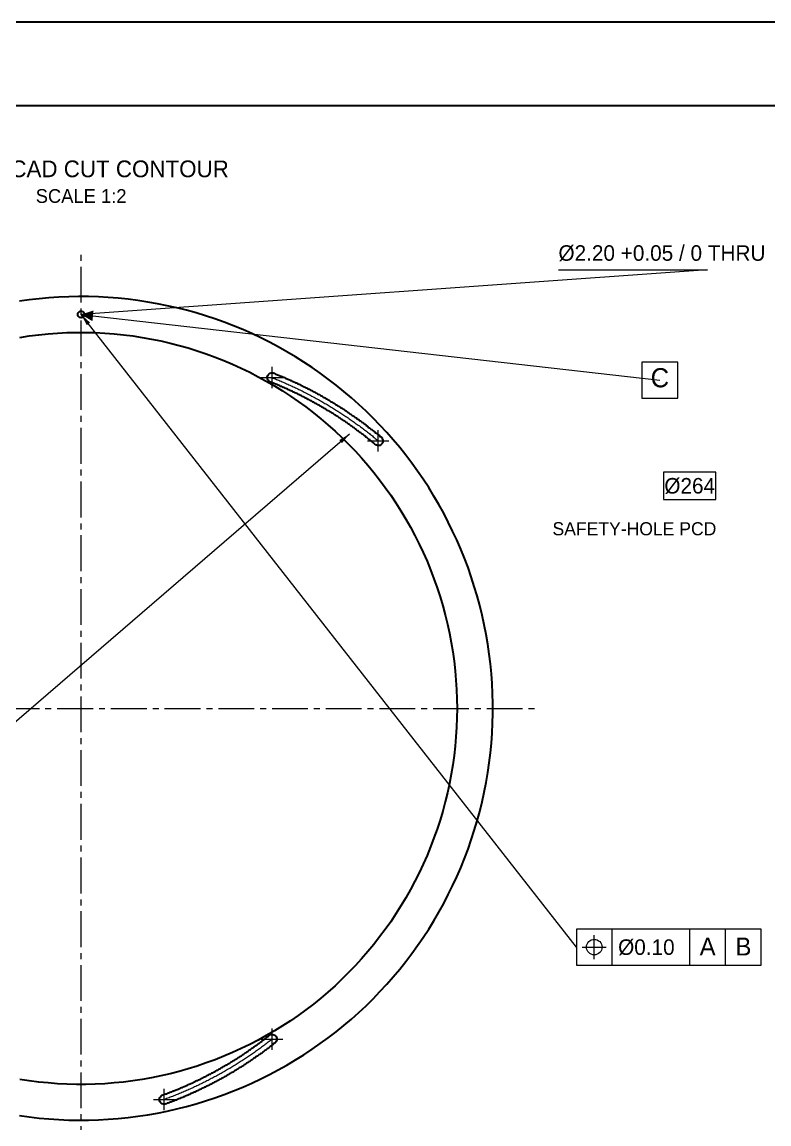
# Model space of a CAD drawing. Header units: millimetres. Extents: x 7 to 445, y 7 to 290.
# Drawn here: x 125.1 to 250.3, y 105.4 to 290 of the extents above; entities that cross this region are included whole.
import ezdxf
from ezdxf.enums import TextEntityAlignment as Align

# ---------------------------------------------------------------- set-up
doc = ezdxf.new("R2010")
doc.units = ezdxf.units.MM
doc.linetypes.add('CENTER_STD', pattern=[9, 6, -1, 1, -1])
doc.linetypes.add('DASHED_STD', pattern=[3, 2, -1])
for name, color, linetype, lineweight in [('BORDER', 7, 'Continuous', 30), ('CENTER', 7, 'CENTER_STD', 13), ('DIM', 7, 'Continuous', 15), ('GDT', 7, 'Continuous', 20), ('HIDDEN', 7, 'DASHED_STD', 13), ('NOTES', 7, 'Continuous', 18), ('VISIBLE', 7, 'Continuous', 30)]:
    doc.layers.add(name, color=color, linetype=linetype, lineweight=lineweight)

msp = doc.modelspace()

# ---------------------------------------------------------------- linework, layer by layer
at = {"layer": 'BORDER'}
msp.add_line((7, 276), (413, 276), dxfattribs=at)
msp.add_lwpolyline([(7, 7), (413, 7), (413, 290), (7, 290)], close=True, dxfattribs=at)
at = {"layer": 'CENTER'}
for p, q in [((135, 99), (135, 251)), ((167, 228.63), (167, 232.23)), ((165.2, 230.43), (168.8, 230.43)), ((184.79, 218.03), (184.79, 221.63)), ((182.99, 219.83), (186.59, 219.83)), ((59, 175), (211, 175)), ((167, 117.77), (167, 121.37)), ((165.2, 119.57), (168.8, 119.57)), ((148.93, 107.66), (148.93, 111.26)), ((147.13, 109.46), (150.73, 109.46))]:
    msp.add_line(p, q, dxfattribs=at)
for points in [[(167, 230.43), (167.19, 230.35), (167.38, 230.28), (167.57, 230.2), (167.76, 230.12), (167.94, 230.04), (168.13, 229.97), (168.32, 229.89), (168.51, 229.81), (168.7, 229.73), (168.88, 229.65), (169.07, 229.57), (169.26, 229.48), (169.44, 229.4), (169.63, 229.32), (169.82, 229.24), (170, 229.15), (170.19, 229.07), (170.38, 228.98), (170.56, 228.89), (170.75, 228.81), (170.93, 228.72), (171.12, 228.63), (171.31, 228.54), (171.49, 228.45), (171.67, 228.36), (171.86, 228.27), (172.04, 228.18), (172.23, 228.09), (172.41, 228), (172.6, 227.9), (172.78, 227.81), (172.96, 227.71), (173.15, 227.62), (173.33, 227.52), (173.51, 227.43), (173.69, 227.33), (173.87, 227.23), (174.06, 227.13), (174.24, 227.03), (174.42, 226.93), (174.6, 226.83), (174.78, 226.73), (174.96, 226.63), (175.14, 226.53), (175.32, 226.43), (175.5, 226.32), (175.68, 226.22), (175.86, 226.11), (176.04, 226.01), (176.22, 225.9), (176.4, 225.8), (176.58, 225.69), (176.76, 225.58), (176.93, 225.47), (177.11, 225.36), (177.29, 225.25), (177.47, 225.14), (177.64, 225.03), (177.82, 224.92), (178, 224.81), (178.17, 224.7), (178.35, 224.58), (178.52, 224.47), (178.7, 224.36), (178.87, 224.24), (179.05, 224.13), (179.22, 224.01), (179.39, 223.89), (179.57, 223.77), (179.74, 223.66), (179.91, 223.54), (180.09, 223.42), (180.26, 223.3), (180.43, 223.18), (180.6, 223.06), (180.77, 222.93), (180.95, 222.81), (181.12, 222.69), (181.29, 222.57), (181.46, 222.44), (181.63, 222.32), (181.8, 222.19), (181.97, 222.06), (182.14, 221.94), (182.3, 221.81), (182.47, 221.68), (182.64, 221.55), (182.81, 221.43), (182.97, 221.3), (183.14, 221.17), (183.31, 221.04), (183.47, 220.9), (183.64, 220.77), (183.81, 220.64), (183.97, 220.51), (184.14, 220.37), (184.3, 220.24), (184.46, 220.1), (184.63, 219.97), (184.79, 219.83)], [(167, 119.57), (166.84, 119.45), (166.68, 119.32), (166.52, 119.2), (166.36, 119.07), (166.2, 118.95), (166.04, 118.82), (165.87, 118.7), (165.71, 118.58), (165.55, 118.45), (165.39, 118.33), (165.22, 118.21), (165.06, 118.09), (164.89, 117.97), (164.73, 117.85), (164.56, 117.73), (164.39, 117.61), (164.23, 117.49), (164.06, 117.37), (163.89, 117.25), (163.72, 117.14), (163.55, 117.02), (163.39, 116.9), (163.22, 116.79), (163.05, 116.67), (162.88, 116.56), (162.7, 116.44), (162.53, 116.33), (162.36, 116.22), (162.19, 116.1), (162.02, 115.99), (161.84, 115.88), (161.67, 115.77), (161.5, 115.66), (161.32, 115.55), (161.15, 115.44), (160.97, 115.33), (160.8, 115.22), (160.62, 115.11), (160.44, 115), (160.27, 114.89), (160.09, 114.79), (159.91, 114.68), (159.73, 114.58), (159.55, 114.47), (159.37, 114.37), (159.2, 114.26), (159.02, 114.16), (158.83, 114.06), (158.65, 113.95), (158.47, 113.85), (158.29, 113.75), (158.11, 113.65), (157.93, 113.55), (157.74, 113.45), (157.56, 113.35), (157.38, 113.25), (157.19, 113.15), (157.01, 113.05), (156.82, 112.96), (156.64, 112.86), (156.45, 112.76), (156.27, 112.67), (156.08, 112.57), (155.89, 112.48), (155.71, 112.39), (155.52, 112.29), (155.33, 112.2), (155.14, 112.11), (154.96, 112.02), (154.77, 111.92), (154.58, 111.83), (154.39, 111.74), (154.2, 111.66), (154.01, 111.57), (153.82, 111.48), (153.62, 111.39), (153.43, 111.3), (153.24, 111.22), (153.05, 111.13), (152.86, 111.05), (152.66, 110.96), (152.47, 110.88), (152.28, 110.79), (152.08, 110.71), (151.89, 110.63), (151.69, 110.55), (151.5, 110.47), (151.3, 110.38), (151.11, 110.3), (150.91, 110.23), (150.71, 110.15), (150.52, 110.07), (150.32, 109.99), (150.12, 109.91), (149.92, 109.84), (149.73, 109.76), (149.53, 109.69), (149.33, 109.61), (149.13, 109.54), (148.93, 109.46)]]:
    msp.add_lwpolyline(points, dxfattribs=at)
at = {"layer": 'DIM'}
for p, q in [((240, 248.5), (135, 241)), ((215, 248.5), (240, 248.5)), ((40, 100.5), (180, 221))]:
    msp.add_line(p, q, dxfattribs=at)
msp.add_lwpolyline([(232.62, 210), (241.38, 210), (241.38, 214.6), (232.62, 214.6)], close=True, dxfattribs=at)
for points in [[(135, 241), (136.97, 241.49), (137.02, 240.79)], [(135, 241), (136.51, 239.64), (135.96, 239.21)], [(180, 221), (178.71, 219.43), (178.26, 219.96)]]:
    msp.add_solid(points, dxfattribs=at)
at = {"layer": 'GDT'}
for p, q in [((218, 135), (135, 241)), ((136.99, 240.77), (232, 230)), ((221, 133), (221, 137)), ((224, 132), (224, 138)), ((237, 132), (237, 138)), ((243, 132), (243, 138)), ((219, 135), (223, 135))]:
    msp.add_line(p, q, dxfattribs=at)
for points in [[(229, 227), (235, 227), (235, 233), (229, 233)], [(218, 132), (249, 132), (249, 138), (218, 138)]]:
    msp.add_lwpolyline(points, close=True, dxfattribs=at)
msp.add_circle((221, 135), 1.3, dxfattribs=at)
msp.add_solid([(135, 241), (137.09, 241.67), (136.89, 239.88)], dxfattribs=at)
at = {"layer": 'HIDDEN'}
for points in [[(124.66, 243.22), (126.3, 243.45), (127.95, 243.64), (129.61, 243.79), (131.26, 243.9), (132.92, 243.97), (134.58, 244), (136.25, 243.99), (137.91, 243.94), (139.56, 243.85), (141.22, 243.72), (142.87, 243.55), (144.52, 243.34), (146.16, 243.09), (147.8, 242.8), (149.43, 242.47), (151.05, 242.11), (152.66, 241.7), (154.26, 241.26), (155.85, 240.78), (157.42, 240.25), (158.99, 239.7), (160.54, 239.1), (162.08, 238.47), (163.59, 237.8), (165.1, 237.09), (166.58, 236.35), (168.05, 235.57), (169.5, 234.76), (170.93, 233.91), (172.34, 233.03), (173.72, 232.11), (175.09, 231.16), (176.43, 230.18), (177.74, 229.17), (179.03, 228.12), (180.3, 227.05), (181.54, 225.94), (182.75, 224.81), (183.94, 223.64), (185.09, 222.45), (186.22, 221.23), (187.32, 219.99), (188.39, 218.71), (189.42, 217.42), (190.43, 216.09), (191.4, 214.75), (192.34, 213.38), (193.25, 211.99), (194.12, 210.57), (194.96, 209.14), (195.77, 207.69), (196.54, 206.21), (197.27, 204.72), (197.97, 203.22), (198.63, 201.69), (199.25, 200.15), (199.84, 198.6), (200.39, 197.03), (200.9, 195.45), (201.37, 193.86), (201.81, 192.26), (202.2, 190.64), (202.56, 189.02), (202.88, 187.39), (203.16, 185.75), (203.4, 184.11), (203.6, 182.46), (203.76, 180.81), (203.88, 179.15), (203.96, 177.49), (204, 175.83), (204, 174.17), (203.96, 172.51), (203.88, 170.85), (203.76, 169.19), (203.6, 167.54), (203.4, 165.89), (203.16, 164.25), (202.88, 162.61), (202.56, 160.98), (202.2, 159.36), (201.81, 157.74), (201.37, 156.14), (200.9, 154.55), (200.39, 152.97), (199.84, 151.4), (199.25, 149.85), (198.63, 148.31), (197.97, 146.78), (197.27, 145.28), (196.54, 143.79), (195.77, 142.31), (194.96, 140.86), (194.12, 139.43), (193.25, 138.01), (192.34, 136.62), (191.4, 135.25), (190.43, 133.91), (189.42, 132.58), (188.39, 131.29), (187.32, 130.01), (186.22, 128.77), (185.09, 127.55), (183.94, 126.36), (182.75, 125.19), (181.54, 124.06), (180.3, 122.95), (179.03, 121.88), (177.74, 120.83), (176.43, 119.82), (175.09, 118.84), (173.72, 117.89), (172.34, 116.97), (170.93, 116.09), (169.5, 115.24), (168.05, 114.43), (166.58, 113.65), (165.1, 112.91), (163.59, 112.2), (162.08, 111.53), (160.54, 110.9), (158.99, 110.3), (157.42, 109.75), (155.85, 109.22), (154.26, 108.74), (152.66, 108.3), (151.05, 107.89), (149.43, 107.53), (147.8, 107.2), (146.16, 106.91), (144.52, 106.66), (142.87, 106.45), (141.22, 106.28), (139.56, 106.15), (137.91, 106.06), (136.25, 106.01), (134.58, 106), (132.92, 106.03), (131.26, 106.1), (129.61, 106.21), (127.95, 106.36), (126.3, 106.55), (124.66, 106.78)], [(134.45, 241), (134.47, 240.86), (134.52, 240.72), (134.61, 240.61), (134.72, 240.52), (134.86, 240.47), (135, 240.45), (135.14, 240.47), (135.28, 240.52), (135.39, 240.61), (135.48, 240.72), (135.53, 240.86), (135.55, 241), (135.53, 241.14), (135.48, 241.28), (135.39, 241.39), (135.28, 241.48), (135.14, 241.53), (135, 241.55), (134.86, 241.53), (134.72, 241.48), (134.61, 241.39), (134.52, 241.28), (134.47, 241.14), (134.45, 241)], [(124.75, 112.84), (126.32, 112.6), (127.89, 112.4), (129.47, 112.24), (131.04, 112.12), (132.63, 112.04), (134.21, 112), (135.79, 112), (137.37, 112.04), (138.96, 112.12), (140.53, 112.24), (142.11, 112.4), (143.68, 112.6), (145.25, 112.84), (146.81, 113.12), (148.36, 113.43), (149.9, 113.79), (151.43, 114.18), (152.96, 114.61), (154.47, 115.08), (155.97, 115.59), (157.45, 116.14), (158.93, 116.72), (160.38, 117.34), (161.82, 118), (163.25, 118.69), (164.65, 119.42), (166.04, 120.18), (167.41, 120.98), (168.76, 121.81), (170.08, 122.67), (171.39, 123.57), (172.67, 124.5), (173.93, 125.46), (175.16, 126.46), (176.36, 127.48), (177.55, 128.54), (178.7, 129.62), (179.83, 130.73), (180.93, 131.87), (181.99, 133.04), (183.03, 134.24), (184.04, 135.46), (185.02, 136.7), (185.97, 137.97), (186.88, 139.26), (187.76, 140.58), (188.61, 141.91), (189.43, 143.27), (190.21, 144.65), (190.95, 146.05), (191.66, 147.46), (192.34, 148.89), (192.97, 150.34), (193.58, 151.81), (194.14, 153.29), (194.67, 154.78), (195.16, 156.29), (195.61, 157.8), (196.02, 159.33), (196.4, 160.87), (196.73, 162.42), (197.03, 163.97), (197.29, 165.54), (197.5, 167.1), (197.68, 168.68), (197.82, 170.25), (197.92, 171.83), (197.98, 173.42), (198, 175), (197.98, 176.58), (197.92, 178.17), (197.82, 179.75), (197.68, 181.32), (197.5, 182.9), (197.29, 184.46), (197.03, 186.03), (196.73, 187.58), (196.4, 189.13), (196.02, 190.67), (195.61, 192.2), (195.16, 193.71), (194.67, 195.22), (194.14, 196.71), (193.58, 198.19), (192.97, 199.66), (192.34, 201.11), (191.66, 202.54), (190.95, 203.95), (190.21, 205.35), (189.43, 206.73), (188.61, 208.09), (187.76, 209.42), (186.88, 210.74), (185.97, 212.03), (185.02, 213.3), (184.04, 214.54), (183.03, 215.76), (181.99, 216.96), (180.93, 218.13), (179.83, 219.27), (178.7, 220.38), (177.55, 221.46), (176.36, 222.52), (175.16, 223.54), (173.93, 224.54), (172.67, 225.5), (171.39, 226.43), (170.08, 227.33), (168.76, 228.19), (167.41, 229.02), (166.04, 229.82), (164.65, 230.58), (163.25, 231.31), (161.82, 232), (160.38, 232.66), (158.93, 233.28), (157.45, 233.86), (155.97, 234.41), (154.47, 234.92), (152.96, 235.39), (151.43, 235.82), (149.9, 236.21), (148.36, 236.57), (146.81, 236.88), (145.25, 237.16), (143.68, 237.4), (142.11, 237.6), (140.53, 237.76), (138.96, 237.88), (137.37, 237.96), (135.79, 238), (134.21, 238), (132.63, 237.96), (131.04, 237.88), (129.47, 237.76), (127.89, 237.6), (126.32, 237.4), (124.75, 237.16)], [(167.5, 231.05), (167.35, 231.14), (167.19, 231.2), (167.01, 231.23), (166.84, 231.21), (166.67, 231.15), (166.52, 231.07), (166.39, 230.95), (166.29, 230.8), (166.23, 230.64), (166.2, 230.47), (166.21, 230.29), (166.26, 230.12), (166.34, 229.97), (166.46, 229.84), (166.6, 229.73), (166.76, 229.66), (166.93, 229.63)], [(167.93, 230.88), (167.8, 230.96), (167.65, 231.02), (167.5, 231.05)], [(168.37, 230.7), (168.23, 230.79), (168.09, 230.85), (167.93, 230.88)], [(166.93, 229.63), (167.06, 229.54), (167.2, 229.49), (167.36, 229.46)], [(167.36, 229.46), (167.48, 229.37), (167.63, 229.31), (167.78, 229.28)], [(167.78, 229.28), (167.91, 229.2), (168.05, 229.14), (168.2, 229.11)], [(168.2, 229.11), (168.33, 229.02), (168.47, 228.96), (168.62, 228.93)], [(168.8, 230.52), (168.67, 230.61), (168.52, 230.67), (168.37, 230.7)], [(169.23, 230.33), (169.1, 230.42), (168.95, 230.48), (168.8, 230.52)], [(169.66, 230.14), (169.53, 230.23), (169.38, 230.3), (169.23, 230.33)], [(170.09, 229.95), (169.96, 230.04), (169.82, 230.11), (169.66, 230.14)], [(170.52, 229.76), (170.39, 229.85), (170.25, 229.92), (170.09, 229.95)], [(170.95, 229.56), (170.82, 229.65), (170.67, 229.72), (170.52, 229.76)], [(171.37, 229.36), (171.25, 229.45), (171.1, 229.52), (170.95, 229.56)], [(171.8, 229.15), (171.67, 229.25), (171.53, 229.32), (171.37, 229.36)], [(172.22, 228.94), (172.1, 229.04), (171.95, 229.11), (171.8, 229.15)], [(172.65, 228.73), (172.52, 228.83), (172.38, 228.9), (172.22, 228.94)], [(168.62, 228.93), (168.75, 228.84), (168.89, 228.78), (169.04, 228.74)], [(169.04, 228.74), (169.17, 228.65), (169.31, 228.59), (169.46, 228.56)], [(169.46, 228.56), (169.59, 228.47), (169.73, 228.4), (169.88, 228.37)], [(169.88, 228.37), (170.01, 228.27), (170.15, 228.21), (170.3, 228.17)], [(170.3, 228.17), (170.42, 228.08), (170.56, 228.01), (170.71, 227.98)], [(170.71, 227.98), (170.84, 227.88), (170.98, 227.81), (171.13, 227.78)], [(171.13, 227.78), (171.25, 227.68), (171.39, 227.61), (171.55, 227.57)], [(171.55, 227.57), (171.67, 227.48), (171.81, 227.41), (171.96, 227.37)], [(171.96, 227.37), (172.08, 227.27), (172.22, 227.2), (172.37, 227.16)], [(172.37, 227.16), (172.49, 227.06), (172.63, 226.99), (172.78, 226.94)], [(173.07, 228.52), (172.94, 228.62), (172.8, 228.69), (172.65, 228.73)], [(173.49, 228.3), (173.37, 228.4), (173.22, 228.47), (173.07, 228.52)], [(173.91, 228.08), (173.79, 228.18), (173.64, 228.25), (173.49, 228.3)], [(174.33, 227.85), (174.21, 227.96), (174.06, 228.03), (173.91, 228.08)], [(174.75, 227.63), (174.62, 227.73), (174.48, 227.81), (174.33, 227.85)], [(175.16, 227.39), (175.04, 227.5), (174.9, 227.58), (174.75, 227.63)], [(175.58, 227.16), (175.46, 227.27), (175.32, 227.35), (175.16, 227.39)], [(175.99, 226.92), (175.87, 227.03), (175.73, 227.11), (175.58, 227.16)], [(172.78, 226.94), (172.9, 226.85), (173.04, 226.77), (173.19, 226.73)], [(173.19, 226.73), (173.31, 226.63), (173.45, 226.55), (173.6, 226.51)], [(173.6, 226.51), (173.72, 226.41), (173.86, 226.33), (174.01, 226.29)], [(174.01, 226.29), (174.13, 226.18), (174.27, 226.11), (174.42, 226.06)], [(174.42, 226.06), (174.54, 225.96), (174.67, 225.88), (174.82, 225.83)], [(174.82, 225.83), (174.94, 225.73), (175.08, 225.65), (175.23, 225.6)], [(175.23, 225.6), (175.34, 225.49), (175.48, 225.42), (175.63, 225.36)], [(175.63, 225.36), (175.75, 225.26), (175.88, 225.18), (176.03, 225.13)], [(176.4, 226.68), (176.28, 226.79), (176.15, 226.87), (175.99, 226.92)], [(176.82, 226.44), (176.7, 226.55), (176.56, 226.63), (176.4, 226.68)], [(177.23, 226.19), (177.11, 226.3), (176.97, 226.38), (176.82, 226.44)], [(177.63, 225.94), (177.52, 226.05), (177.38, 226.13), (177.23, 226.19)], [(178.04, 225.69), (177.92, 225.8), (177.79, 225.88), (177.63, 225.94)], [(178.45, 225.43), (178.33, 225.54), (178.19, 225.63), (178.04, 225.69)], [(178.85, 225.17), (178.73, 225.28), (178.6, 225.37), (178.45, 225.43)], [(176.03, 225.13), (176.15, 225.02), (176.28, 224.94), (176.43, 224.88)], [(176.43, 224.88), (176.55, 224.78), (176.68, 224.69), (176.83, 224.64)], [(176.83, 224.64), (176.95, 224.53), (177.08, 224.45), (177.23, 224.39)], [(177.23, 224.39), (177.34, 224.28), (177.48, 224.2), (177.62, 224.14)], [(177.62, 224.14), (177.74, 224.03), (177.87, 223.94), (178.02, 223.89)], [(178.02, 223.89), (178.13, 223.77), (178.26, 223.69), (178.41, 223.63)], [(178.41, 223.63), (178.52, 223.52), (178.66, 223.43), (178.8, 223.37)], [(179.25, 224.9), (179.14, 225.02), (179, 225.11), (178.85, 225.17)], [(179.65, 224.64), (179.54, 224.75), (179.4, 224.84), (179.25, 224.9)], [(180.05, 224.37), (179.94, 224.48), (179.8, 224.58), (179.65, 224.64)], [(180.45, 224.09), (180.34, 224.21), (180.2, 224.3), (180.05, 224.37)], [(180.85, 223.82), (180.73, 223.94), (180.6, 224.03), (180.45, 224.09)], [(181.24, 223.54), (181.13, 223.66), (181, 223.75), (180.85, 223.82)], [(181.63, 223.26), (181.52, 223.38), (181.39, 223.47), (181.24, 223.54)], [(178.8, 223.37), (178.91, 223.26), (179.05, 223.17), (179.19, 223.11)], [(179.19, 223.11), (179.3, 222.99), (179.44, 222.9), (179.58, 222.84)], [(179.58, 222.84), (179.69, 222.72), (179.82, 222.63), (179.97, 222.57)], [(179.97, 222.57), (180.08, 222.45), (180.21, 222.36), (180.35, 222.3)], [(180.35, 222.3), (180.46, 222.18), (180.59, 222.09), (180.74, 222.02)], [(180.74, 222.02), (180.85, 221.9), (180.98, 221.81), (181.12, 221.74)], [(181.12, 221.74), (181.23, 221.62), (181.36, 221.53), (181.5, 221.46)], [(182.03, 222.97), (181.92, 223.09), (181.78, 223.19), (181.63, 223.26)], [(182.42, 222.68), (182.31, 222.8), (182.17, 222.9), (182.03, 222.97)], [(182.8, 222.39), (182.69, 222.51), (182.56, 222.61), (182.42, 222.68)], [(183.19, 222.09), (183.08, 222.22), (182.95, 222.32), (182.8, 222.39)], [(183.57, 221.8), (183.47, 221.92), (183.34, 222.02), (183.19, 222.09)], [(183.96, 221.5), (183.85, 221.62), (183.72, 221.72), (183.57, 221.8)], [(181.5, 221.46), (181.61, 221.34), (181.74, 221.24), (181.88, 221.17)], [(181.88, 221.17), (181.99, 221.05), (182.11, 220.96), (182.26, 220.89)], [(182.26, 220.89), (182.36, 220.76), (182.49, 220.67), (182.63, 220.59)], [(182.63, 220.59), (182.74, 220.47), (182.86, 220.37), (183.01, 220.3)], [(183.01, 220.3), (183.11, 220.18), (183.24, 220.08), (183.38, 220)], [(183.38, 220), (183.48, 219.88), (183.61, 219.78), (183.75, 219.7)], [(184.34, 221.19), (184.23, 221.32), (184.1, 221.42), (183.96, 221.5)], [(184.12, 219.4), (184.23, 219.26), (184.37, 219.15), (184.53, 219.08), (184.7, 219.04), (184.87, 219.04), (185.05, 219.07), (185.21, 219.15), (185.35, 219.26), (185.46, 219.39), (185.54, 219.55), (185.58, 219.72), (185.59, 219.9), (185.55, 220.07), (185.48, 220.23), (185.38, 220.37), (185.25, 220.49), (185.09, 220.57)], [(184.71, 220.88), (184.61, 221.01), (184.48, 221.12), (184.34, 221.19)], [(185.09, 220.57), (184.99, 220.7), (184.86, 220.81), (184.71, 220.88)], [(183.75, 219.7), (183.85, 219.58), (183.98, 219.47), (184.12, 219.4)], [(166.34, 120.03), (166.21, 119.96), (166.09, 119.87), (165.98, 119.75)], [(167.29, 118.83), (167.45, 118.91), (167.58, 119.02), (167.69, 119.16), (167.76, 119.32), (167.8, 119.49), (167.79, 119.67), (167.75, 119.84), (167.68, 120), (167.57, 120.14), (167.43, 120.25), (167.28, 120.32), (167.11, 120.37), (166.93, 120.37), (166.76, 120.34), (166.6, 120.27), (166.46, 120.16), (166.34, 120.03)], [(164.15, 118.38), (164.01, 118.31), (163.88, 118.22), (163.78, 118.11)], [(164.52, 118.65), (164.38, 118.58), (164.26, 118.49), (164.15, 118.38)], [(164.89, 118.92), (164.75, 118.85), (164.63, 118.76), (164.52, 118.65)], [(165.26, 119.19), (165.12, 119.13), (164.99, 119.03), (164.89, 118.92)], [(165.62, 119.47), (165.48, 119.4), (165.36, 119.31), (165.26, 119.19)], [(165.98, 119.75), (165.85, 119.68), (165.72, 119.59), (165.62, 119.47)], [(166.18, 117.97), (166.32, 118.04), (166.45, 118.14), (166.55, 118.26)], [(166.55, 118.26), (166.7, 118.33), (166.82, 118.42), (166.92, 118.54)], [(166.92, 118.54), (167.07, 118.61), (167.19, 118.71), (167.29, 118.83)], [(161.48, 116.56), (161.34, 116.5), (161.21, 116.42), (161.09, 116.31)], [(161.87, 116.81), (161.73, 116.75), (161.6, 116.67), (161.48, 116.56)], [(162.26, 117.06), (162.11, 117.01), (161.98, 116.92), (161.87, 116.81)], [(162.64, 117.32), (162.5, 117.26), (162.37, 117.17), (162.26, 117.06)], [(163.02, 117.58), (162.88, 117.52), (162.75, 117.43), (162.64, 117.32)], [(163.4, 117.84), (163.26, 117.78), (163.13, 117.69), (163.02, 117.58)], [(163.78, 118.11), (163.63, 118.05), (163.51, 117.96), (163.4, 117.84)], [(163.5, 116.05), (163.65, 116.12), (163.78, 116.21), (163.89, 116.32)], [(163.89, 116.32), (164.03, 116.38), (164.17, 116.47), (164.28, 116.59)], [(164.28, 116.59), (164.42, 116.65), (164.55, 116.75), (164.66, 116.86)], [(164.66, 116.86), (164.81, 116.93), (164.94, 117.02), (165.04, 117.14)], [(165.04, 117.14), (165.19, 117.2), (165.32, 117.29), (165.43, 117.41)], [(165.43, 117.41), (165.57, 117.48), (165.7, 117.57), (165.8, 117.69)], [(165.8, 117.69), (165.95, 117.76), (166.07, 117.85), (166.18, 117.97)], [(158.3, 114.63), (158.15, 114.58), (158.01, 114.51), (157.89, 114.4)], [(158.71, 114.86), (158.56, 114.81), (158.42, 114.74), (158.3, 114.63)], [(159.11, 115.1), (158.96, 115.05), (158.83, 114.97), (158.71, 114.86)], [(159.51, 115.33), (159.36, 115.28), (159.23, 115.2), (159.11, 115.1)], [(159.91, 115.57), (159.76, 115.52), (159.63, 115.44), (159.51, 115.33)], [(160.31, 115.82), (160.16, 115.76), (160.03, 115.68), (159.91, 115.57)], [(160.7, 116.06), (160.55, 116.01), (160.42, 115.92), (160.31, 115.82)], [(161.09, 116.31), (160.95, 116.25), (160.81, 116.17), (160.7, 116.06)], [(160.7, 114.26), (160.85, 114.32), (160.99, 114.4), (161.11, 114.51)], [(161.11, 114.51), (161.26, 114.57), (161.4, 114.65), (161.51, 114.76)], [(161.51, 114.76), (161.66, 114.82), (161.8, 114.91), (161.91, 115.02)], [(161.91, 115.02), (162.06, 115.07), (162.2, 115.16), (162.31, 115.27)], [(162.31, 115.27), (162.46, 115.33), (162.6, 115.42), (162.71, 115.53)], [(162.71, 115.53), (162.86, 115.59), (162.99, 115.68), (163.11, 115.79)], [(163.11, 115.79), (163.25, 115.85), (163.39, 115.94), (163.5, 116.05)], [(154.56, 112.67), (154.41, 112.64), (154.27, 112.57), (154.14, 112.47)], [(154.99, 112.88), (154.83, 112.84), (154.69, 112.77), (154.56, 112.67)], [(155.41, 113.09), (155.25, 113.05), (155.11, 112.98), (154.99, 112.88)], [(155.83, 113.3), (155.67, 113.26), (155.53, 113.19), (155.41, 113.09)], [(156.25, 113.52), (156.09, 113.47), (155.95, 113.4), (155.83, 113.3)], [(156.66, 113.73), (156.51, 113.69), (156.37, 113.62), (156.25, 113.52)], [(157.07, 113.95), (156.92, 113.91), (156.78, 113.83), (156.66, 113.73)], [(157.49, 114.18), (157.33, 114.13), (157.2, 114.06), (157.07, 113.95)], [(157.89, 114.4), (157.74, 114.36), (157.61, 114.28), (157.49, 114.18)], [(157.8, 112.61), (157.95, 112.66), (158.09, 112.73), (158.22, 112.84)], [(158.22, 112.84), (158.37, 112.88), (158.51, 112.96), (158.64, 113.07)], [(158.64, 113.07), (158.79, 113.12), (158.93, 113.2), (159.06, 113.3)], [(159.06, 113.3), (159.21, 113.35), (159.35, 113.43), (159.47, 113.54)], [(159.47, 113.54), (159.62, 113.59), (159.76, 113.67), (159.88, 113.78)], [(159.88, 113.78), (160.04, 113.83), (160.17, 113.91), (160.29, 114.02)], [(160.29, 114.02), (160.45, 114.07), (160.58, 114.16), (160.7, 114.26)], [(150.67, 110.95), (150.51, 110.92), (150.36, 110.86), (150.23, 110.77)], [(151.11, 111.13), (150.95, 111.1), (150.8, 111.04), (150.67, 110.95)], [(151.55, 111.31), (151.39, 111.28), (151.24, 111.22), (151.11, 111.13)], [(151.98, 111.5), (151.83, 111.47), (151.68, 111.4), (151.55, 111.31)], [(152.42, 111.69), (152.26, 111.65), (152.11, 111.59), (151.98, 111.5)], [(152.85, 111.88), (152.69, 111.84), (152.55, 111.78), (152.42, 111.69)], [(153.28, 112.07), (153.13, 112.04), (152.98, 111.97), (152.85, 111.88)], [(153.71, 112.27), (153.56, 112.23), (153.41, 112.17), (153.28, 112.07)], [(154.14, 112.47), (153.98, 112.43), (153.84, 112.37), (153.71, 112.27)], [(153.91, 110.68), (154.07, 110.72), (154.22, 110.79), (154.35, 110.89)], [(154.35, 110.89), (154.51, 110.92), (154.66, 110.99), (154.79, 111.09)], [(154.79, 111.09), (154.95, 111.13), (155.1, 111.2), (155.23, 111.3)], [(155.23, 111.3), (155.38, 111.34), (155.53, 111.41), (155.66, 111.51)], [(155.66, 111.51), (155.82, 111.55), (155.96, 111.62), (156.09, 111.72)], [(156.09, 111.72), (156.25, 111.77), (156.39, 111.84), (156.52, 111.94)], [(156.52, 111.94), (156.68, 111.98), (156.82, 112.06), (156.95, 112.16)], [(156.95, 112.16), (157.1, 112.21), (157.25, 112.28), (157.37, 112.38)], [(157.37, 112.38), (157.53, 112.43), (157.67, 112.5), (157.8, 112.61)], [(148.89, 110.26), (148.72, 110.24), (148.55, 110.17), (148.41, 110.07), (148.29, 109.94), (148.2, 109.79), (148.15, 109.62), (148.13, 109.45), (148.15, 109.27), (148.22, 109.11), (148.31, 108.96), (148.44, 108.83), (148.59, 108.74), (148.75, 108.68), (148.93, 108.66), (149.1, 108.68), (149.27, 108.74), (149.42, 108.83)], [(149.34, 110.43), (149.18, 110.41), (149.03, 110.35), (148.89, 110.26)], [(149.78, 110.6), (149.62, 110.57), (149.47, 110.52), (149.34, 110.43)], [(149.42, 108.83), (149.58, 108.86), (149.74, 108.92), (149.88, 109)], [(150.23, 110.77), (150.07, 110.75), (149.92, 110.69), (149.78, 110.6)], [(149.88, 109), (150.04, 109.03), (150.2, 109.09), (150.33, 109.18)], [(150.33, 109.18), (150.5, 109.21), (150.65, 109.27), (150.79, 109.36)], [(150.79, 109.36), (150.95, 109.38), (151.1, 109.45), (151.24, 109.54)], [(151.24, 109.54), (151.4, 109.57), (151.55, 109.63), (151.69, 109.72)], [(151.69, 109.72), (151.85, 109.75), (152, 109.81), (152.14, 109.91)], [(152.14, 109.91), (152.3, 109.94), (152.45, 110), (152.59, 110.1)], [(152.59, 110.1), (152.75, 110.13), (152.9, 110.19), (153.03, 110.29)], [(153.03, 110.29), (153.19, 110.32), (153.34, 110.39), (153.47, 110.49)], [(153.47, 110.49), (153.63, 110.52), (153.78, 110.59), (153.91, 110.68)]]:
    msp.add_lwpolyline(points, dxfattribs=at)
at = {"layer": 'VISIBLE'}
for points in [[(124.66, 106.78), (126.3, 106.55), (127.95, 106.36), (129.61, 106.21), (131.26, 106.1), (132.92, 106.03), (134.58, 106), (136.25, 106.01), (137.91, 106.06), (139.56, 106.15), (141.22, 106.28), (142.87, 106.45), (144.52, 106.66), (146.16, 106.91), (147.8, 107.2), (149.43, 107.53), (151.05, 107.89), (152.66, 108.3), (154.26, 108.74), (155.85, 109.22), (157.42, 109.75), (158.99, 110.3), (160.54, 110.9), (162.08, 111.53), (163.59, 112.2), (165.1, 112.91), (166.58, 113.65), (168.05, 114.43), (169.5, 115.24), (170.93, 116.09), (172.34, 116.97), (173.72, 117.89), (175.09, 118.84), (176.43, 119.82), (177.74, 120.83), (179.03, 121.88), (180.3, 122.95), (181.54, 124.06), (182.75, 125.19), (183.94, 126.36), (185.09, 127.55), (186.22, 128.77), (187.32, 130.01), (188.39, 131.29), (189.42, 132.58), (190.43, 133.91), (191.4, 135.25), (192.34, 136.62), (193.25, 138.01), (194.12, 139.43), (194.96, 140.86), (195.77, 142.31), (196.54, 143.79), (197.27, 145.28), (197.97, 146.78), (198.63, 148.31), (199.25, 149.85), (199.84, 151.4), (200.39, 152.97), (200.9, 154.55), (201.37, 156.14), (201.81, 157.74), (202.2, 159.36), (202.56, 160.98), (202.88, 162.61), (203.16, 164.25), (203.4, 165.89), (203.6, 167.54), (203.76, 169.19), (203.88, 170.85), (203.96, 172.51), (204, 174.17), (204, 175.83), (203.96, 177.49), (203.88, 179.15), (203.76, 180.81), (203.6, 182.46), (203.4, 184.11), (203.16, 185.75), (202.88, 187.39), (202.56, 189.02), (202.2, 190.64), (201.81, 192.26), (201.37, 193.86), (200.9, 195.45), (200.39, 197.03), (199.84, 198.6), (199.25, 200.15), (198.63, 201.69), (197.97, 203.22), (197.27, 204.72), (196.54, 206.21), (195.77, 207.69), (194.96, 209.14), (194.12, 210.57), (193.25, 211.99), (192.34, 213.38), (191.4, 214.75), (190.43, 216.09), (189.42, 217.42), (188.39, 218.71), (187.32, 219.99), (186.22, 221.23), (185.09, 222.45), (183.94, 223.64), (182.75, 224.81), (181.54, 225.94), (180.3, 227.05), (179.03, 228.12), (177.74, 229.17), (176.43, 230.18), (175.09, 231.16), (173.72, 232.11), (172.34, 233.03), (170.93, 233.91), (169.5, 234.76), (168.05, 235.57), (166.58, 236.35), (165.1, 237.09), (163.59, 237.8), (162.08, 238.47), (160.54, 239.1), (158.99, 239.7), (157.42, 240.25), (155.85, 240.78), (154.26, 241.26), (152.66, 241.7), (151.05, 242.11), (149.43, 242.47), (147.8, 242.8), (146.16, 243.09), (144.52, 243.34), (142.87, 243.55), (141.22, 243.72), (139.56, 243.85), (137.91, 243.94), (136.25, 243.99), (134.58, 244), (132.92, 243.97), (131.26, 243.9), (129.61, 243.79), (127.95, 243.64), (126.3, 243.45), (124.66, 243.22)], [(134.45, 241), (134.47, 241.14), (134.52, 241.28), (134.61, 241.39), (134.72, 241.48), (134.86, 241.53), (135, 241.55), (135.14, 241.53), (135.28, 241.48), (135.39, 241.39), (135.48, 241.28), (135.53, 241.14), (135.55, 241), (135.53, 240.86), (135.48, 240.72), (135.39, 240.61), (135.28, 240.52), (135.14, 240.47), (135, 240.45), (134.86, 240.47), (134.72, 240.52), (134.61, 240.61), (134.52, 240.72), (134.47, 240.86), (134.45, 241)], [(124.75, 237.16), (126.32, 237.4), (127.89, 237.6), (129.47, 237.76), (131.04, 237.88), (132.63, 237.96), (134.21, 238), (135.79, 238), (137.37, 237.96), (138.96, 237.88), (140.53, 237.76), (142.11, 237.6), (143.68, 237.4), (145.25, 237.16), (146.81, 236.88), (148.36, 236.57), (149.9, 236.21), (151.43, 235.82), (152.96, 235.39), (154.47, 234.92), (155.97, 234.41), (157.45, 233.86), (158.93, 233.28), (160.38, 232.66), (161.82, 232), (163.25, 231.31), (164.65, 230.58), (166.04, 229.82), (167.41, 229.02), (168.76, 228.19), (170.08, 227.33), (171.39, 226.43), (172.67, 225.5), (173.93, 224.54), (175.16, 223.54), (176.36, 222.52), (177.55, 221.46), (178.7, 220.38), (179.83, 219.27), (180.93, 218.13), (181.99, 216.96), (183.03, 215.76), (184.04, 214.54), (185.02, 213.3), (185.97, 212.03), (186.88, 210.74), (187.76, 209.42), (188.61, 208.09), (189.43, 206.73), (190.21, 205.35), (190.95, 203.95), (191.66, 202.54), (192.34, 201.11), (192.97, 199.66), (193.58, 198.19), (194.14, 196.71), (194.67, 195.22), (195.16, 193.71), (195.61, 192.2), (196.02, 190.67), (196.4, 189.13), (196.73, 187.58), (197.03, 186.03), (197.29, 184.46), (197.5, 182.9), (197.68, 181.32), (197.82, 179.75), (197.92, 178.17), (197.98, 176.58), (198, 175), (197.98, 173.42), (197.92, 171.83), (197.82, 170.25), (197.68, 168.68), (197.5, 167.1), (197.29, 165.54), (197.03, 163.97), (196.73, 162.42), (196.4, 160.87), (196.02, 159.33), (195.61, 157.8), (195.16, 156.29), (194.67, 154.78), (194.14, 153.29), (193.58, 151.81), (192.97, 150.34), (192.34, 148.89), (191.66, 147.46), (190.95, 146.05), (190.21, 144.65), (189.43, 143.27), (188.61, 141.91), (187.76, 140.58), (186.88, 139.26), (185.97, 137.97), (185.02, 136.7), (184.04, 135.46), (183.03, 134.24), (181.99, 133.04), (180.93, 131.87), (179.83, 130.73), (178.7, 129.62), (177.55, 128.54), (176.36, 127.48), (175.16, 126.46), (173.93, 125.46), (172.67, 124.5), (171.39, 123.57), (170.08, 122.67), (168.76, 121.81), (167.41, 120.98), (166.04, 120.18), (164.65, 119.42), (163.25, 118.69), (161.82, 118), (160.38, 117.34), (158.93, 116.72), (157.45, 116.14), (155.97, 115.59), (154.47, 115.08), (152.96, 114.61), (151.43, 114.18), (149.9, 113.79), (148.36, 113.43), (146.81, 113.12), (145.25, 112.84), (143.68, 112.6), (142.11, 112.4), (140.53, 112.24), (138.96, 112.12), (137.37, 112.04), (135.79, 112), (134.21, 112), (132.63, 112.04), (131.04, 112.12), (129.47, 112.24), (127.89, 112.4), (126.32, 112.6), (124.75, 112.84)], [(166.93, 229.63), (166.76, 229.66), (166.6, 229.73), (166.46, 229.84), (166.34, 229.97), (166.26, 230.12), (166.21, 230.29), (166.2, 230.47), (166.23, 230.64), (166.29, 230.8), (166.39, 230.95), (166.52, 231.07), (166.67, 231.15), (166.84, 231.21), (167.01, 231.23), (167.19, 231.2), (167.35, 231.14), (167.5, 231.05)], [(167.5, 231.05), (167.65, 231.02), (167.8, 230.96), (167.93, 230.88)], [(167.93, 230.88), (168.09, 230.85), (168.23, 230.79), (168.37, 230.7)], [(167.36, 229.46), (167.2, 229.49), (167.06, 229.54), (166.93, 229.63)], [(167.78, 229.28), (167.63, 229.31), (167.48, 229.37), (167.36, 229.46)], [(168.2, 229.11), (168.05, 229.14), (167.91, 229.2), (167.78, 229.28)], [(168.62, 228.93), (168.47, 228.96), (168.33, 229.02), (168.2, 229.11)], [(168.37, 230.7), (168.52, 230.67), (168.67, 230.61), (168.8, 230.52)], [(168.8, 230.52), (168.95, 230.48), (169.1, 230.42), (169.23, 230.33)], [(169.23, 230.33), (169.38, 230.3), (169.53, 230.23), (169.66, 230.14)], [(169.66, 230.14), (169.82, 230.11), (169.96, 230.04), (170.09, 229.95)], [(170.09, 229.95), (170.25, 229.92), (170.39, 229.85), (170.52, 229.76)], [(170.52, 229.76), (170.67, 229.72), (170.82, 229.65), (170.95, 229.56)], [(170.95, 229.56), (171.1, 229.52), (171.25, 229.45), (171.37, 229.36)], [(171.37, 229.36), (171.53, 229.32), (171.67, 229.25), (171.8, 229.15)], [(171.8, 229.15), (171.95, 229.11), (172.1, 229.04), (172.22, 228.94)], [(172.22, 228.94), (172.38, 228.9), (172.52, 228.83), (172.65, 228.73)], [(169.04, 228.74), (168.89, 228.78), (168.75, 228.84), (168.62, 228.93)], [(169.46, 228.56), (169.31, 228.59), (169.17, 228.65), (169.04, 228.74)], [(169.88, 228.37), (169.73, 228.4), (169.59, 228.47), (169.46, 228.56)], [(170.3, 228.17), (170.15, 228.21), (170.01, 228.27), (169.88, 228.37)], [(170.71, 227.98), (170.56, 228.01), (170.42, 228.08), (170.3, 228.17)], [(171.13, 227.78), (170.98, 227.81), (170.84, 227.88), (170.71, 227.98)], [(171.55, 227.57), (171.39, 227.61), (171.25, 227.68), (171.13, 227.78)], [(171.96, 227.37), (171.81, 227.41), (171.67, 227.48), (171.55, 227.57)], [(172.37, 227.16), (172.22, 227.2), (172.08, 227.27), (171.96, 227.37)], [(172.78, 226.94), (172.63, 226.99), (172.49, 227.06), (172.37, 227.16)], [(172.65, 228.73), (172.8, 228.69), (172.94, 228.62), (173.07, 228.52)], [(173.07, 228.52), (173.22, 228.47), (173.37, 228.4), (173.49, 228.3)], [(173.49, 228.3), (173.64, 228.25), (173.79, 228.18), (173.91, 228.08)], [(173.91, 228.08), (174.06, 228.03), (174.21, 227.96), (174.33, 227.85)], [(174.33, 227.85), (174.48, 227.81), (174.62, 227.73), (174.75, 227.63)], [(174.75, 227.63), (174.9, 227.58), (175.04, 227.5), (175.16, 227.39)], [(175.16, 227.39), (175.32, 227.35), (175.46, 227.27), (175.58, 227.16)], [(175.58, 227.16), (175.73, 227.11), (175.87, 227.03), (175.99, 226.92)], [(173.19, 226.73), (173.04, 226.77), (172.9, 226.85), (172.78, 226.94)], [(173.6, 226.51), (173.45, 226.55), (173.31, 226.63), (173.19, 226.73)], [(174.01, 226.29), (173.86, 226.33), (173.72, 226.41), (173.6, 226.51)], [(174.42, 226.06), (174.27, 226.11), (174.13, 226.18), (174.01, 226.29)], [(174.82, 225.83), (174.67, 225.88), (174.54, 225.96), (174.42, 226.06)], [(175.23, 225.6), (175.08, 225.65), (174.94, 225.73), (174.82, 225.83)], [(175.63, 225.36), (175.48, 225.42), (175.34, 225.49), (175.23, 225.6)], [(176.03, 225.13), (175.88, 225.18), (175.75, 225.26), (175.63, 225.36)], [(175.99, 226.92), (176.15, 226.87), (176.28, 226.79), (176.4, 226.68)], [(176.4, 226.68), (176.56, 226.63), (176.7, 226.55), (176.82, 226.44)], [(176.82, 226.44), (176.97, 226.38), (177.11, 226.3), (177.23, 226.19)], [(177.23, 226.19), (177.38, 226.13), (177.52, 226.05), (177.63, 225.94)], [(177.63, 225.94), (177.79, 225.88), (177.92, 225.8), (178.04, 225.69)], [(178.04, 225.69), (178.19, 225.63), (178.33, 225.54), (178.45, 225.43)], [(178.45, 225.43), (178.6, 225.37), (178.73, 225.28), (178.85, 225.17)], [(176.43, 224.88), (176.28, 224.94), (176.15, 225.02), (176.03, 225.13)], [(176.83, 224.64), (176.68, 224.69), (176.55, 224.78), (176.43, 224.88)], [(177.23, 224.39), (177.08, 224.45), (176.95, 224.53), (176.83, 224.64)], [(177.62, 224.14), (177.48, 224.2), (177.34, 224.28), (177.23, 224.39)], [(178.02, 223.89), (177.87, 223.94), (177.74, 224.03), (177.62, 224.14)], [(178.41, 223.63), (178.26, 223.69), (178.13, 223.77), (178.02, 223.89)], [(178.8, 223.37), (178.66, 223.43), (178.52, 223.52), (178.41, 223.63)], [(178.85, 225.17), (179, 225.11), (179.14, 225.02), (179.25, 224.9)], [(179.25, 224.9), (179.4, 224.84), (179.54, 224.75), (179.65, 224.64)], [(179.65, 224.64), (179.8, 224.58), (179.94, 224.48), (180.05, 224.37)], [(180.05, 224.37), (180.2, 224.3), (180.34, 224.21), (180.45, 224.09)], [(180.45, 224.09), (180.6, 224.03), (180.73, 223.94), (180.85, 223.82)], [(180.85, 223.82), (181, 223.75), (181.13, 223.66), (181.24, 223.54)], [(181.24, 223.54), (181.39, 223.47), (181.52, 223.38), (181.63, 223.26)], [(179.19, 223.11), (179.05, 223.17), (178.91, 223.26), (178.8, 223.37)], [(179.58, 222.84), (179.44, 222.9), (179.3, 222.99), (179.19, 223.11)], [(179.97, 222.57), (179.82, 222.63), (179.69, 222.72), (179.58, 222.84)], [(180.35, 222.3), (180.21, 222.36), (180.08, 222.45), (179.97, 222.57)], [(180.74, 222.02), (180.59, 222.09), (180.46, 222.18), (180.35, 222.3)], [(181.12, 221.74), (180.98, 221.81), (180.85, 221.9), (180.74, 222.02)], [(181.5, 221.46), (181.36, 221.53), (181.23, 221.62), (181.12, 221.74)], [(181.63, 223.26), (181.78, 223.19), (181.92, 223.09), (182.03, 222.97)], [(182.03, 222.97), (182.17, 222.9), (182.31, 222.8), (182.42, 222.68)], [(182.42, 222.68), (182.56, 222.61), (182.69, 222.51), (182.8, 222.39)], [(182.8, 222.39), (182.95, 222.32), (183.08, 222.22), (183.19, 222.09)], [(183.19, 222.09), (183.34, 222.02), (183.47, 221.92), (183.57, 221.8)], [(183.57, 221.8), (183.72, 221.72), (183.85, 221.62), (183.96, 221.5)], [(181.88, 221.17), (181.74, 221.24), (181.61, 221.34), (181.5, 221.46)], [(182.26, 220.89), (182.11, 220.96), (181.99, 221.05), (181.88, 221.17)], [(182.63, 220.59), (182.49, 220.67), (182.36, 220.76), (182.26, 220.89)], [(183.01, 220.3), (182.86, 220.37), (182.74, 220.47), (182.63, 220.59)], [(183.38, 220), (183.24, 220.08), (183.11, 220.18), (183.01, 220.3)], [(183.75, 219.7), (183.61, 219.78), (183.48, 219.88), (183.38, 220)], [(183.96, 221.5), (184.1, 221.42), (184.23, 221.32), (184.34, 221.19)], [(185.09, 220.57), (185.25, 220.49), (185.38, 220.37), (185.48, 220.23), (185.55, 220.07), (185.59, 219.9), (185.58, 219.72), (185.54, 219.55), (185.46, 219.39), (185.35, 219.26), (185.21, 219.15), (185.05, 219.07), (184.87, 219.04), (184.7, 219.04), (184.53, 219.08), (184.37, 219.15), (184.23, 219.26), (184.12, 219.4)], [(184.34, 221.19), (184.48, 221.12), (184.61, 221.01), (184.71, 220.88)], [(184.71, 220.88), (184.86, 220.81), (184.99, 220.7), (185.09, 220.57)], [(184.12, 219.4), (183.98, 219.47), (183.85, 219.58), (183.75, 219.7)], [(165.98, 119.75), (166.09, 119.87), (166.21, 119.96), (166.34, 120.03)], [(166.34, 120.03), (166.46, 120.16), (166.6, 120.27), (166.76, 120.34), (166.93, 120.37), (167.11, 120.37), (167.28, 120.32), (167.43, 120.25), (167.57, 120.14), (167.68, 120), (167.75, 119.84), (167.79, 119.67), (167.8, 119.49), (167.76, 119.32), (167.69, 119.16), (167.58, 119.02), (167.45, 118.91), (167.29, 118.83)], [(163.78, 118.11), (163.88, 118.22), (164.01, 118.31), (164.15, 118.38)], [(164.15, 118.38), (164.26, 118.49), (164.38, 118.58), (164.52, 118.65)], [(164.52, 118.65), (164.63, 118.76), (164.75, 118.85), (164.89, 118.92)], [(164.89, 118.92), (164.99, 119.03), (165.12, 119.13), (165.26, 119.19)], [(165.26, 119.19), (165.36, 119.31), (165.48, 119.4), (165.62, 119.47)], [(165.62, 119.47), (165.72, 119.59), (165.85, 119.68), (165.98, 119.75)], [(166.55, 118.26), (166.45, 118.14), (166.32, 118.04), (166.18, 117.97)], [(166.92, 118.54), (166.82, 118.42), (166.7, 118.33), (166.55, 118.26)], [(167.29, 118.83), (167.19, 118.71), (167.07, 118.61), (166.92, 118.54)], [(161.09, 116.31), (161.21, 116.42), (161.34, 116.5), (161.48, 116.56)], [(161.48, 116.56), (161.6, 116.67), (161.73, 116.75), (161.87, 116.81)], [(161.87, 116.81), (161.98, 116.92), (162.11, 117.01), (162.26, 117.06)], [(162.26, 117.06), (162.37, 117.17), (162.5, 117.26), (162.64, 117.32)], [(162.64, 117.32), (162.75, 117.43), (162.88, 117.52), (163.02, 117.58)], [(163.02, 117.58), (163.13, 117.69), (163.26, 117.78), (163.4, 117.84)], [(163.4, 117.84), (163.51, 117.96), (163.63, 118.05), (163.78, 118.11)], [(163.89, 116.32), (163.78, 116.21), (163.65, 116.12), (163.5, 116.05)], [(164.28, 116.59), (164.17, 116.47), (164.03, 116.38), (163.89, 116.32)], [(164.66, 116.86), (164.55, 116.75), (164.42, 116.65), (164.28, 116.59)], [(165.04, 117.14), (164.94, 117.02), (164.81, 116.93), (164.66, 116.86)], [(165.43, 117.41), (165.32, 117.29), (165.19, 117.2), (165.04, 117.14)], [(165.8, 117.69), (165.7, 117.57), (165.57, 117.48), (165.43, 117.41)], [(166.18, 117.97), (166.07, 117.85), (165.95, 117.76), (165.8, 117.69)], [(157.89, 114.4), (158.01, 114.51), (158.15, 114.58), (158.3, 114.63)], [(158.3, 114.63), (158.42, 114.74), (158.56, 114.81), (158.71, 114.86)], [(158.71, 114.86), (158.83, 114.97), (158.96, 115.05), (159.11, 115.1)], [(159.11, 115.1), (159.23, 115.2), (159.36, 115.28), (159.51, 115.33)], [(159.51, 115.33), (159.63, 115.44), (159.76, 115.52), (159.91, 115.57)], [(159.91, 115.57), (160.03, 115.68), (160.16, 115.76), (160.31, 115.82)], [(160.31, 115.82), (160.42, 115.92), (160.55, 116.01), (160.7, 116.06)], [(160.7, 116.06), (160.81, 116.17), (160.95, 116.25), (161.09, 116.31)], [(161.11, 114.51), (160.99, 114.4), (160.85, 114.32), (160.7, 114.26)], [(161.51, 114.76), (161.4, 114.65), (161.26, 114.57), (161.11, 114.51)], [(161.91, 115.02), (161.8, 114.91), (161.66, 114.82), (161.51, 114.76)], [(162.31, 115.27), (162.2, 115.16), (162.06, 115.07), (161.91, 115.02)], [(162.71, 115.53), (162.6, 115.42), (162.46, 115.33), (162.31, 115.27)], [(163.11, 115.79), (162.99, 115.68), (162.86, 115.59), (162.71, 115.53)], [(163.5, 116.05), (163.39, 115.94), (163.25, 115.85), (163.11, 115.79)], [(154.14, 112.47), (154.27, 112.57), (154.41, 112.64), (154.56, 112.67)], [(154.56, 112.67), (154.69, 112.77), (154.83, 112.84), (154.99, 112.88)], [(154.99, 112.88), (155.11, 112.98), (155.25, 113.05), (155.41, 113.09)], [(155.41, 113.09), (155.53, 113.19), (155.67, 113.26), (155.83, 113.3)], [(155.83, 113.3), (155.95, 113.4), (156.09, 113.47), (156.25, 113.52)], [(156.25, 113.52), (156.37, 113.62), (156.51, 113.69), (156.66, 113.73)], [(156.66, 113.73), (156.78, 113.83), (156.92, 113.91), (157.07, 113.95)], [(157.07, 113.95), (157.2, 114.06), (157.33, 114.13), (157.49, 114.18)], [(157.49, 114.18), (157.61, 114.28), (157.74, 114.36), (157.89, 114.4)], [(158.22, 112.84), (158.09, 112.73), (157.95, 112.66), (157.8, 112.61)], [(158.64, 113.07), (158.51, 112.96), (158.37, 112.88), (158.22, 112.84)], [(159.06, 113.3), (158.93, 113.2), (158.79, 113.12), (158.64, 113.07)], [(159.47, 113.54), (159.35, 113.43), (159.21, 113.35), (159.06, 113.3)], [(159.88, 113.78), (159.76, 113.67), (159.62, 113.59), (159.47, 113.54)], [(160.29, 114.02), (160.17, 113.91), (160.04, 113.83), (159.88, 113.78)], [(160.7, 114.26), (160.58, 114.16), (160.45, 114.07), (160.29, 114.02)], [(150.23, 110.77), (150.36, 110.86), (150.51, 110.92), (150.67, 110.95)], [(150.67, 110.95), (150.8, 111.04), (150.95, 111.1), (151.11, 111.13)], [(151.11, 111.13), (151.24, 111.22), (151.39, 111.28), (151.55, 111.31)], [(151.55, 111.31), (151.68, 111.4), (151.83, 111.47), (151.98, 111.5)], [(151.98, 111.5), (152.11, 111.59), (152.26, 111.65), (152.42, 111.69)], [(152.42, 111.69), (152.55, 111.78), (152.69, 111.84), (152.85, 111.88)], [(152.85, 111.88), (152.98, 111.97), (153.13, 112.04), (153.28, 112.07)], [(153.28, 112.07), (153.41, 112.17), (153.56, 112.23), (153.71, 112.27)], [(153.71, 112.27), (153.84, 112.37), (153.98, 112.43), (154.14, 112.47)], [(154.35, 110.89), (154.22, 110.79), (154.07, 110.72), (153.91, 110.68)], [(154.79, 111.09), (154.66, 110.99), (154.51, 110.92), (154.35, 110.89)], [(155.23, 111.3), (155.1, 111.2), (154.95, 111.13), (154.79, 111.09)], [(155.66, 111.51), (155.53, 111.41), (155.38, 111.34), (155.23, 111.3)], [(156.09, 111.72), (155.96, 111.62), (155.82, 111.55), (155.66, 111.51)], [(156.52, 111.94), (156.39, 111.84), (156.25, 111.77), (156.09, 111.72)], [(156.95, 112.16), (156.82, 112.06), (156.68, 111.98), (156.52, 111.94)], [(157.37, 112.38), (157.25, 112.28), (157.1, 112.21), (156.95, 112.16)], [(157.8, 112.61), (157.67, 112.5), (157.53, 112.43), (157.37, 112.38)], [(149.42, 108.83), (149.27, 108.74), (149.1, 108.68), (148.93, 108.66), (148.75, 108.68), (148.59, 108.74), (148.44, 108.83), (148.31, 108.96), (148.22, 109.11), (148.15, 109.27), (148.13, 109.45), (148.15, 109.62), (148.2, 109.79), (148.29, 109.94), (148.41, 110.07), (148.55, 110.17), (148.72, 110.24), (148.89, 110.26)], [(148.89, 110.26), (149.03, 110.35), (149.18, 110.41), (149.34, 110.43)], [(149.34, 110.43), (149.47, 110.52), (149.62, 110.57), (149.78, 110.6)], [(149.88, 109), (149.74, 108.92), (149.58, 108.86), (149.42, 108.83)], [(149.78, 110.6), (149.92, 110.69), (150.07, 110.75), (150.23, 110.77)], [(150.33, 109.18), (150.2, 109.09), (150.04, 109.03), (149.88, 109)], [(150.79, 109.36), (150.65, 109.27), (150.5, 109.21), (150.33, 109.18)], [(151.24, 109.54), (151.1, 109.45), (150.95, 109.38), (150.79, 109.36)], [(151.69, 109.72), (151.55, 109.63), (151.4, 109.57), (151.24, 109.54)], [(152.14, 109.91), (152, 109.81), (151.85, 109.75), (151.69, 109.72)], [(152.59, 110.1), (152.45, 110), (152.3, 109.94), (152.14, 109.91)], [(153.03, 110.29), (152.9, 110.19), (152.75, 110.13), (152.59, 110.1)], [(153.47, 110.49), (153.34, 110.39), (153.19, 110.32), (153.03, 110.29)], [(153.91, 110.68), (153.78, 110.59), (153.63, 110.52), (153.47, 110.49)]]:
    msp.add_lwpolyline(points, dxfattribs=at)

# ---------------------------------------------------------------- texts
at = {"layer": 'GDT'}
for s, height, p in [('C', 3.2, (232, 228.8)), ('A', 3, (240, 133.6)), ('B', 3, (246, 133.6))]:
    msp.add_text(s, height=height, dxfattribs=at).set_placement(p, align=Align.CENTER)
msp.add_text('Ø0.10', height=2.6, dxfattribs=at).set_placement((225, 133.7))
at = {"layer": 'NOTES'}
for s, height, p in [('PLAN / CAD CUT CONTOUR', 2.8, (135, 264)), ('SCALE 1:2', 2.3, (135, 259.7)), ('Ø264', 2.6, (237, 211))]:
    msp.add_text(s, height=height, dxfattribs=at).set_placement(p, align=Align.CENTER)
for s, height, p in [('Ø2.20 +0.05 / 0 THRU', 2.6, (215, 250)), ('SAFETY-HOLE PCD', 2.2, (214, 204))]:
    msp.add_text(s, height=height, dxfattribs=at).set_placement(p)

doc.saveas('drawing.dxf')
